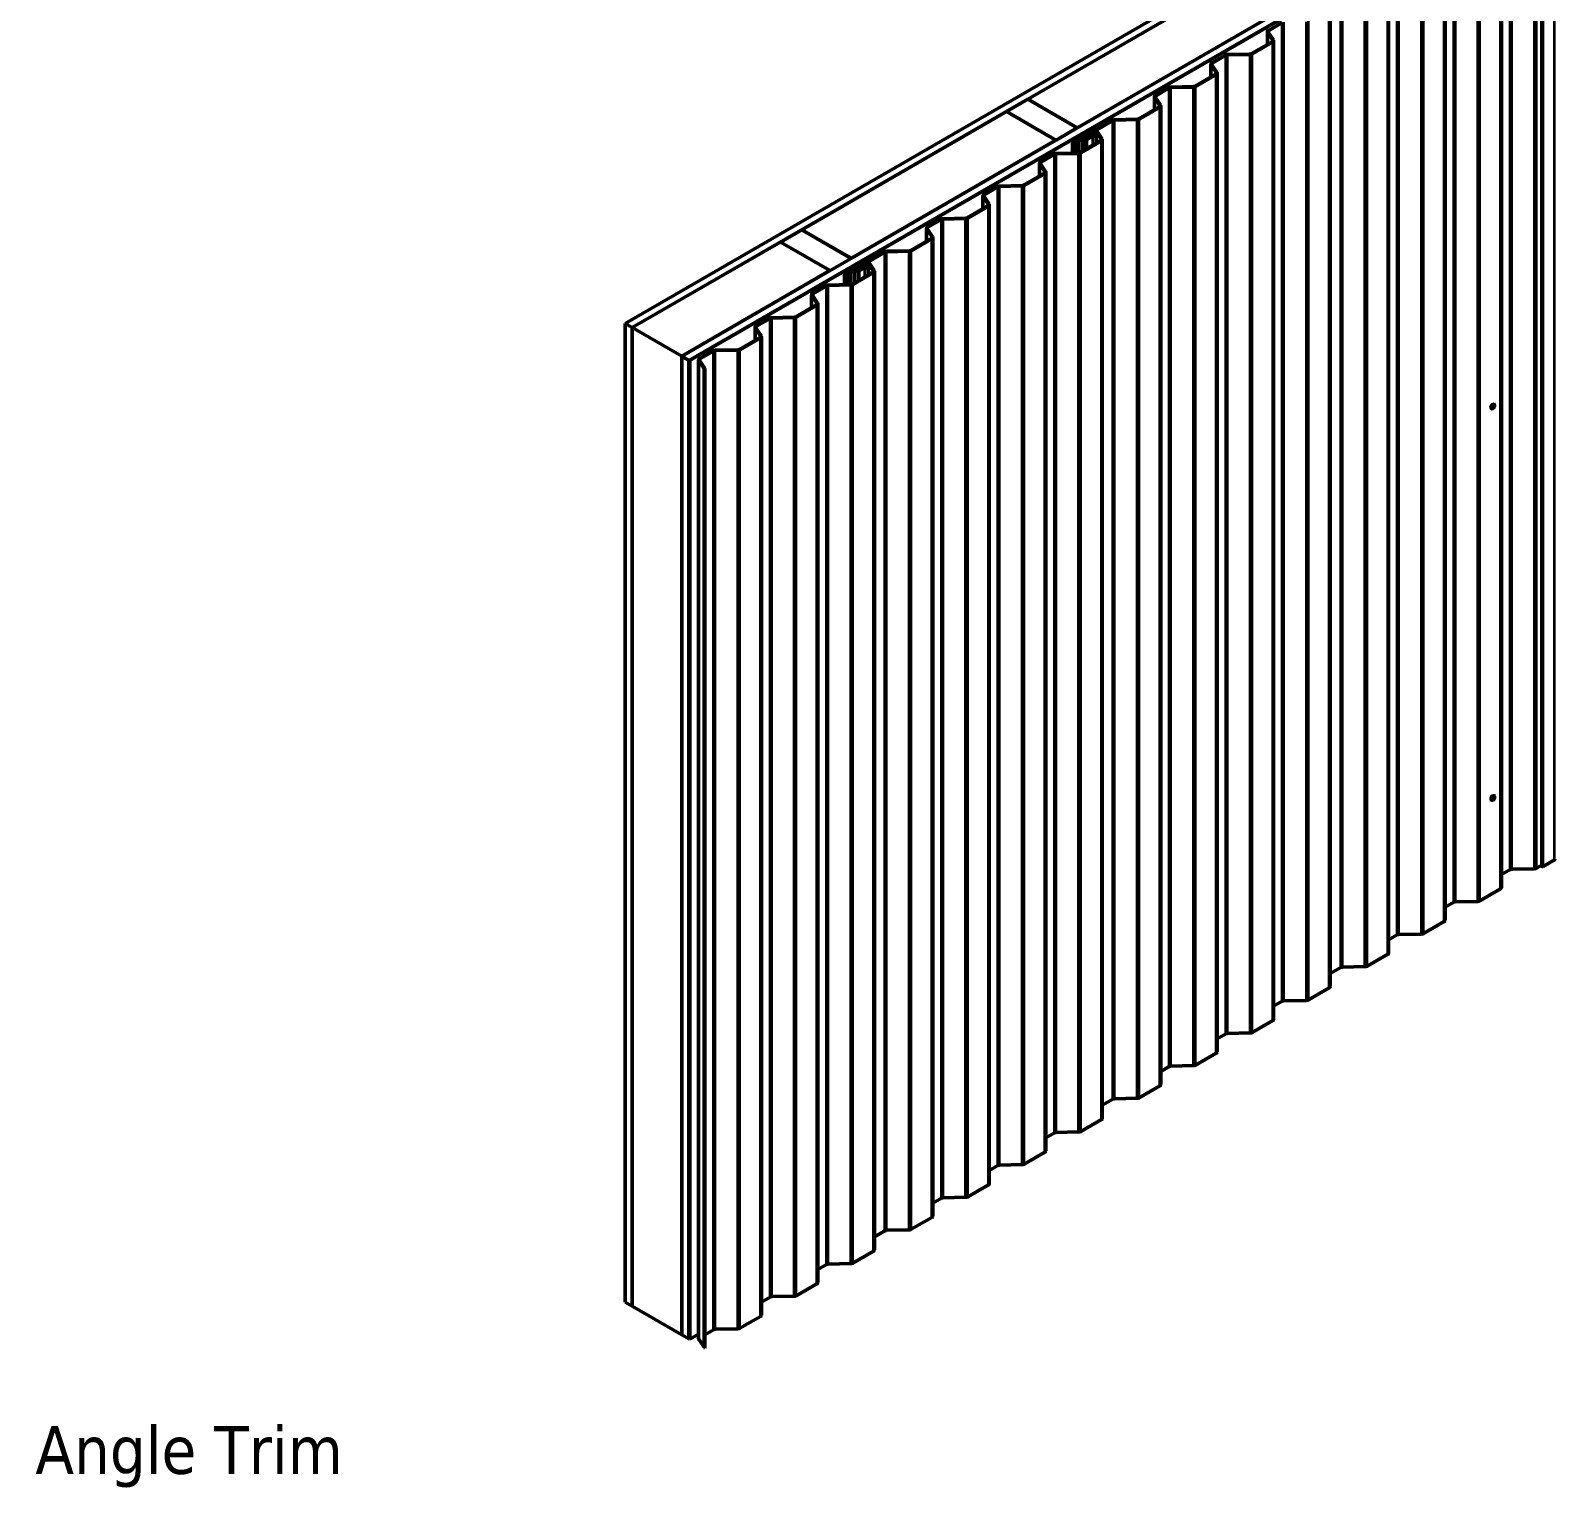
# Model space of a CAD drawing. Header units: inches. Extents: x 0.6 to 33.4, y 0.6 to 21.4.
# Drawn here: x 21.28 to 28.91, y 10.43 to 17.73 of the extents above; entities that cross this region are included whole.
import ezdxf

# ---------------------------------------------------------------- set-up
doc = ezdxf.new("R2010")
doc.units = ezdxf.units.IN
doc.header["$LTSCALE"] = 2
doc.header["$MEASUREMENT"] = 0
for name, color, linetype, lineweight in [('Symbol (ANSI)', 7, 'Continuous', 25), ('Visible (ANSI)', 7, 'Continuous', 50), ('Visible Narrow (ANSI)', 7, 'Continuous', 35)]:
    doc.layers.add(name, color=color, linetype=linetype, lineweight=lineweight)
doc.styles.add('Note Text (ANSI)', font='tahoma.ttf')
doc.dimstyles.new('Default (ANSI)$7', dxfattribs={"dimscale": 2, "dimtxt": 0.12, "dimasz": 0.098425, "dimexe": 0.125, "dimexo": 0.0625, "dimgap": 0.031496, "dimtad": 0, "dimtih": 1, "dimtoh": 1, "dimrnd": 1e-08, "dimzin": 4, "dimdsep": 46, "dimtxsty": 'Note Text (ANSI)', "dimcen": 0.09, "dimdle": 0.393701, "dimclrd": 256, "dimclre": 256, "dimclrt": 256, "dimadec": 0, "dimazin": 1, "dimtfac": 1, "dimtofl": 0, "dimtmove": 0, "dimatfit": 3, "dimfxl": 0, "dimtolj": 1, "dimtzin": 4, "dimlwd": -1, "dimlwe": -1, "dimarcsym": 0})

msp = doc.modelspace()

# ---------------------------------------------------------------- linework, layer by layer
at = {"layer": 'Visible (ANSI)'}
for p, q in [((24.25641, 16.2589), (28.49905, 18.70839)), ((28.53441, 18.68798), (24.29177, 16.23849)), ((24.54067, 16.09479), (28.78331, 18.54428)), ((28.81866, 18.52387), (24.57602, 16.07438)), ((28.81781, 18.52256), (24.57744, 16.07438)), ((24.5797, 16.07307), (28.82008, 18.52125)), ((28.84645, 18.4412), (28.84645, 13.54222)), ((28.64463, 18.33361), (28.64463, 13.43463)), ((28.36179, 18.17031), (28.36179, 13.27133)), ((26.27308, 17.38159), (27.29697, 17.97273)), ((28.07895, 18.00701), (28.07895, 13.10803)), ((27.54446, 17.82984), (26.52057, 17.2387)), ((27.7864, 17.83811), (27.7864, 12.93913)), ((27.47207, 17.65537), (27.47207, 17.72066)), ((27.4731, 17.71745), (27.49973, 17.6774)), ((27.50253, 17.67802), (27.4759, 17.71807)), ((27.47873, 17.72576), (27.54677, 17.76504)), ((27.4969, 17.66971), (27.39343, 17.60997)), ((27.39555, 17.60874), (27.49902, 17.66848)), ((27.50356, 17.67481), (27.50356, 12.77583)), ((27.18923, 17.49207), (27.18923, 17.55736)), ((27.19026, 17.55415), (27.21689, 17.5141)), ((27.21969, 17.51472), (27.19306, 17.55477)), ((27.26181, 17.60297), (27.19377, 17.56369)), ((27.19589, 17.56246), (27.26393, 17.60174)), ((27.38503, 17.60786), (27.27222, 17.60558)), ((27.27233, 17.60385), (27.38513, 17.60613)), ((27.21406, 17.50641), (27.11059, 17.44667)), ((27.11271, 17.44544), (27.21618, 17.50518)), ((27.22072, 17.51151), (27.22072, 12.61253)), ((26.97896, 17.43967), (26.91092, 17.40039)), ((26.91305, 17.39916), (26.98108, 17.43844)), ((27.10218, 17.44456), (26.98938, 17.44228)), ((26.98949, 17.44055), (27.10229, 17.44283)), ((26.16631, 17.31994), (26.27237, 17.38118)), ((26.27237, 17.38118), (26.51986, 17.23829)), ((26.52057, 17.2387), (26.27308, 17.38159)), ((26.27308, 17.38077), (26.27308, 17.38159)), ((26.93121, 17.34311), (26.82774, 17.28337)), ((26.82987, 17.28214), (26.93334, 17.34188)), ((26.90638, 17.32877), (26.90638, 17.39406)), ((26.90741, 17.39085), (26.93405, 17.3508)), ((26.93685, 17.35142), (26.91021, 17.39147)), ((26.93788, 17.34821), (26.93788, 12.44923)), ((25.14171, 16.72839), (26.1656, 17.31953)), ((26.1656, 17.31953), (26.41309, 17.17665)), ((26.41379, 17.17705), (26.16631, 17.31994)), ((26.16631, 17.31913), (26.16631, 17.31994)), ((26.69612, 17.27637), (26.49698, 17.1614)), ((26.4991, 17.16017), (26.69824, 17.27514)), ((26.81934, 17.28126), (26.70654, 17.27899)), ((26.70664, 17.27725), (26.81945, 17.27953)), ((26.41309, 17.17665), (25.3892, 16.5855)), ((26.41309, 17.17583), (26.41309, 17.17665)), ((26.51986, 17.23829), (26.41379, 17.17705)), ((26.41379, 17.17624), (26.41379, 17.17705)), ((26.51834, 17.16983), (26.51359, 17.16596)), ((26.52649, 17.17341), (26.51977, 17.17066)), ((26.51986, 17.23748), (26.51986, 17.23829)), ((26.52057, 17.23788), (26.52057, 17.2387)), ((26.52151, 17.16924), (26.52822, 17.17199)), ((26.54216, 17.18242), (26.52688, 17.17359)), ((26.529, 17.17237), (26.54429, 17.1812)), ((26.63867, 17.17421), (26.5352, 17.11447)), ((26.53732, 17.11324), (26.64079, 17.17298)), ((26.54824, 17.18682), (26.54824, 17.1836)), ((26.54834, 17.18182), (26.56184, 17.17974)), ((26.56262, 17.18141), (26.54912, 17.1835)), ((26.60692, 17.22242), (26.55035, 17.18976)), ((26.55247, 17.18854), (26.60904, 17.2212)), ((26.56635, 17.1844), (26.55544, 17.1844)), ((26.55544, 17.18266), (26.56635, 17.18266)), ((26.56635, 17.1844), (26.56635, 17.18266)), ((26.56635, 17.18266), (26.56635, 17.18193)), ((26.59401, 17.1979), (26.56648, 17.18201)), ((26.5686, 17.18078), (26.59613, 17.19667)), ((26.61585, 17.19891), (26.59825, 17.19891)), ((26.59825, 17.19718), (26.61585, 17.19718)), ((26.61585, 17.19718), (26.61585, 17.19891)), ((26.61585, 17.16103), (26.61585, 17.19718)), ((26.61593, 17.22035), (26.6415, 17.1819)), ((26.6443, 17.18252), (26.61873, 17.22097)), ((26.64533, 17.17931), (26.64533, 12.28033)), ((26.40358, 17.10747), (26.33554, 17.06819)), ((26.33766, 17.06696), (26.4057, 17.10624)), ((26.5268, 17.11236), (26.414, 17.11008)), ((26.4141, 17.10835), (26.5269, 17.11063)), ((26.49563, 17.11173), (26.49563, 17.15952)), ((26.51326, 17.16573), (26.50136, 17.15887)), ((26.50349, 17.15764), (26.51538, 17.16451)), ((26.51603, 17.16495), (26.52079, 17.16883)), ((26.331, 16.99657), (26.331, 17.06186)), ((26.33203, 17.05865), (26.35866, 17.0186)), ((26.36146, 17.01922), (26.33483, 17.05927)), ((26.12073, 16.94417), (26.05269, 16.90489)), ((26.05482, 16.90366), (26.12285, 16.94295)), ((26.24395, 16.94906), (26.13115, 16.94679)), ((26.13126, 16.94505), (26.24406, 16.94733)), ((26.35583, 17.01091), (26.25236, 16.95117)), ((26.25448, 16.94994), (26.35795, 17.00968)), ((26.36249, 17.01601), (26.36249, 12.11703)), ((26.04815, 16.83327), (26.04815, 16.89856)), ((26.04918, 16.89535), (26.07582, 16.8553)), ((26.07862, 16.85592), (26.05198, 16.89597)), ((26.07298, 16.84761), (25.96951, 16.78787)), ((25.97164, 16.78665), (26.07511, 16.84638)), ((26.07965, 16.85271), (26.07965, 11.95373)), ((25.03494, 16.66674), (25.141, 16.72798)), ((25.141, 16.72798), (25.38849, 16.58509)), ((25.3892, 16.5855), (25.14171, 16.72839)), ((25.14171, 16.72757), (25.14171, 16.72839)), ((25.76531, 16.66997), (25.76531, 16.73526)), ((25.76634, 16.73205), (25.79297, 16.692)), ((25.79577, 16.69262), (25.76914, 16.73267)), ((25.83789, 16.78087), (25.76985, 16.74159)), ((25.77197, 16.74036), (25.84001, 16.77965)), ((25.96111, 16.78576), (25.84831, 16.78349)), ((25.84841, 16.78176), (25.96122, 16.78403)), ((24.29247, 16.23808), (25.03423, 16.66634)), ((25.03423, 16.66634), (25.28172, 16.52345)), ((25.28242, 16.52386), (25.03494, 16.66674)), ((25.03494, 16.66593), (25.03494, 16.66674)), ((25.79014, 16.68431), (25.68667, 16.62457)), ((25.68879, 16.62335), (25.79226, 16.68308)), ((25.7968, 16.68941), (25.7968, 11.79043)), ((25.38849, 16.58509), (25.28242, 16.52386)), ((25.55505, 16.61757), (25.35591, 16.5026)), ((25.35803, 16.50137), (25.55717, 16.61635)), ((25.38849, 16.58428), (25.38849, 16.58509)), ((25.3892, 16.58469), (25.3892, 16.5855)), ((25.46585, 16.56362), (25.40928, 16.53096)), ((25.4114, 16.52974), (25.46797, 16.5624)), ((25.47486, 16.56155), (25.50043, 16.5231)), ((25.50323, 16.52372), (25.47766, 16.56217)), ((25.67827, 16.62246), (25.56547, 16.62019)), ((25.56557, 16.61846), (25.67837, 16.62073)), ((25.28172, 16.52345), (24.53996, 16.0952)), ((25.28172, 16.52263), (25.28172, 16.52345)), ((25.28242, 16.52304), (25.28242, 16.52386)), ((25.35456, 16.45293), (25.35456, 16.50072)), ((25.37219, 16.50693), (25.36029, 16.50007)), ((25.36241, 16.49884), (25.37431, 16.50571)), ((25.37727, 16.51104), (25.37251, 16.50716)), ((25.37496, 16.50616), (25.37972, 16.51003)), ((25.38542, 16.51461), (25.3787, 16.51186)), ((25.38043, 16.51045), (25.38715, 16.51319)), ((25.40109, 16.52362), (25.3858, 16.5148)), ((25.38793, 16.51357), (25.40321, 16.5224)), ((25.4976, 16.51541), (25.39413, 16.45567)), ((25.39625, 16.45445), (25.49972, 16.51418)), ((25.40717, 16.52802), (25.40717, 16.5248)), ((25.40727, 16.52303), (25.42077, 16.52094)), ((25.42154, 16.52261), (25.40805, 16.5247)), ((25.42527, 16.5256), (25.41437, 16.5256)), ((25.41437, 16.52387), (25.42527, 16.52387)), ((25.42527, 16.5256), (25.42527, 16.52387)), ((25.42527, 16.52387), (25.42527, 16.52314)), ((25.45293, 16.5391), (25.42541, 16.52321)), ((25.42753, 16.52198), (25.45506, 16.53788)), ((25.47477, 16.54012), (25.45718, 16.54012)), ((25.45718, 16.53838), (25.47477, 16.53838)), ((25.47477, 16.53838), (25.47477, 16.54012)), ((25.47477, 16.50223), (25.47477, 16.53838)), ((25.50426, 16.52051), (25.50426, 11.62153)), ((25.2625, 16.44867), (25.19447, 16.40939)), ((25.19659, 16.40816), (25.26463, 16.44745)), ((25.38573, 16.45356), (25.27292, 16.45129)), ((25.27303, 16.44956), (25.38583, 16.45183)), ((25.21476, 16.35211), (25.11129, 16.29237)), ((25.11341, 16.29115), (25.21688, 16.35088)), ((25.18993, 16.33777), (25.18993, 16.40306)), ((25.19095, 16.39985), (25.21759, 16.3598)), ((25.22039, 16.36042), (25.19376, 16.40047)), ((25.22142, 16.35721), (25.22142, 11.45823)), ((24.29177, 16.23849), (24.25641, 16.2589)), ((24.25641, 11.35992), (24.25641, 16.2589)), ((24.97966, 16.28537), (24.91162, 16.24609)), ((24.91374, 16.24486), (24.98178, 16.28415)), ((25.10288, 16.29026), (24.99008, 16.28799)), ((24.99019, 16.28626), (25.10299, 16.28853)), ((24.29177, 11.33951), (24.29177, 16.23849)), ((24.29247, 16.23808), (24.53996, 16.0952)), ((24.29247, 11.3391), (24.29247, 16.23808)), ((24.93191, 16.18881), (24.82844, 16.12907)), ((24.83056, 16.12785), (24.93403, 16.18759)), ((24.90708, 16.17447), (24.90708, 16.23976)), ((24.90811, 16.23655), (24.93474, 16.1965)), ((24.93754, 16.19712), (24.91091, 16.23718)), ((24.93857, 16.19391), (24.93857, 11.29493)), ((24.69682, 16.12207), (24.62878, 16.08279)), ((24.6309, 16.08157), (24.69894, 16.12085)), ((24.82004, 16.12696), (24.70724, 16.12469)), ((24.70734, 16.12296), (24.82014, 16.12523)), ((24.53996, 16.0952), (24.53996, 11.19622)), ((24.54067, 11.19581), (24.54067, 16.09479)), ((24.57602, 16.07438), (24.54067, 16.09479)), ((24.57602, 11.1754), (24.57602, 16.07438)), ((24.57744, 16.07438), (24.57744, 11.1754)), ((24.5797, 16.07307), (24.57744, 16.07438)), ((24.5797, 11.17409), (24.5797, 16.07307)), ((24.62424, 11.17748), (24.62424, 16.07646)), ((24.62527, 16.07325), (24.6519, 16.0332)), ((24.6547, 16.03382), (24.62807, 16.07388)), ((24.6527, 11.13113), (24.6527, 16.03011)), ((24.6527, 16.03011), (24.65533, 16.02859)), ((24.65533, 16.02859), (24.65533, 11.12961)), ((24.65573, 16.03061), (24.65573, 11.13163)), ((28.5946, 15.83247), (28.59389, 15.83288)), ((28.6071, 15.85412), (28.60639, 15.85453)), ((28.6071, 13.89453), (28.60639, 13.89493)), ((28.5946, 13.87288), (28.59389, 13.87328)), ((28.68784, 13.52486), (28.64463, 13.49992)), ((28.80905, 13.52925), (28.69624, 13.52697)), ((28.84645, 13.54744), (28.81947, 13.53186)), ((28.90981, 13.5739), (28.85246, 13.54079)), ((28.405, 13.36156), (28.36179, 13.33662)), ((28.5262, 13.36595), (28.4134, 13.36367)), ((28.64009, 13.4283), (28.53662, 13.36856)), ((28.24336, 13.20265), (28.13056, 13.20037)), ((28.35725, 13.265), (28.25378, 13.20526)), ((28.12216, 13.19826), (28.07895, 13.17332)), ((28.07441, 13.1017), (27.97094, 13.04196)), ((27.83931, 13.03496), (27.7864, 13.00442)), ((27.96052, 13.03935), (27.84772, 13.03707)), ((27.78186, 12.9328), (27.67839, 12.87306)), ((27.54677, 12.86606), (27.50356, 12.84112)), ((27.66797, 12.87045), (27.55517, 12.86817)), ((27.49902, 12.7695), (27.39555, 12.70976)), ((27.26393, 12.70276), (27.22072, 12.67782)), ((27.38513, 12.70715), (27.27233, 12.70487)), ((27.21618, 12.6062), (27.11271, 12.54646)), ((26.98108, 12.53946), (26.93788, 12.51452)), ((27.10229, 12.54385), (26.98949, 12.54157)), ((26.93334, 12.4429), (26.82987, 12.38316)), ((26.69824, 12.37617), (26.64533, 12.34562)), ((26.81945, 12.38055), (26.70664, 12.37827)), ((26.5269, 12.21165), (26.4141, 12.20937)), ((26.64079, 12.274), (26.53732, 12.21426)), ((26.4057, 12.20726), (26.36249, 12.18232)), ((26.35795, 12.1107), (26.25448, 12.05096)), ((26.12285, 12.04397), (26.07965, 12.01902)), ((26.24406, 12.04835), (26.13126, 12.04607)), ((26.07511, 11.9474), (25.97164, 11.88767)), ((25.84001, 11.88067), (25.7968, 11.85572)), ((25.96122, 11.88505), (25.84841, 11.88278)), ((25.79226, 11.7841), (25.68879, 11.72437)), ((25.55717, 11.71737), (25.50426, 11.68682)), ((25.67837, 11.72175), (25.56557, 11.71948)), ((25.49972, 11.6152), (25.39625, 11.55547)), ((25.26463, 11.54847), (25.22142, 11.52352)), ((25.38583, 11.55285), (25.27303, 11.55058)), ((25.21688, 11.4519), (25.11341, 11.39217)), ((24.98178, 11.38517), (24.93857, 11.36022)), ((25.10299, 11.38955), (24.99019, 11.38728)), ((24.25641, 11.35992), (24.29177, 11.33951)), ((24.29177, 11.33951), (24.29247, 11.33992)), ((24.53996, 11.19622), (24.29247, 11.3391)), ((24.69894, 11.22187), (24.65573, 11.19692)), ((24.82014, 11.22625), (24.70734, 11.22398)), ((24.93403, 11.28861), (24.83056, 11.22887)), ((24.53996, 11.19622), (24.54067, 11.19663)), ((24.54067, 11.19581), (24.57602, 11.1754)), ((24.57602, 11.1754), (24.57744, 11.17621)), ((24.5797, 11.17409), (24.57744, 11.1754)), ((24.5797, 11.17409), (24.62424, 11.19981)), ((24.62527, 11.17428), (24.6519, 11.13422)), ((24.65533, 11.12961), (24.6527, 11.13113))]:
    msp.add_line(p, q, dxfattribs=at)
for centre, major_axis, start_param, end_param in [((27.48757, 17.72066), (-0.0155, 0), 5.4977871, 6.6497045), ((27.48757, 17.72066), (-0.0125, 0), 5.4977871, 6.6497045), ((27.48806, 17.67481), (0.0125, 0), 5.4977871, 6.6497045), ((27.48806, 17.67481), (0.0155, 0), 5.4977871, 6.6497045), ((27.20473, 17.55736), (-0.0155, 0), 5.4977871, 6.6497045), ((27.20473, 17.55736), (-0.0125, 0), 5.4977871, 6.6497045), ((27.27277, 17.59664), (-0.0155, 0), 4.7472956, 5.4977871), ((27.27277, 17.59664), (0.0125, 0), 1.6057029, 2.3561945), ((27.38459, 17.61507), (-0.0125, 0), 1.6057029, 2.3561945), ((27.38459, 17.61507), (0.0155, 0), 4.7472956, 5.4977871), ((27.20522, 17.51151), (0.0125, 0), 5.4977871, 6.6497045), ((27.20522, 17.51151), (0.0155, 0), 5.4977871, 6.6497045), ((26.92188, 17.39406), (-0.0155, 0), 5.4977871, 6.6497045), ((26.92188, 17.39406), (-0.0125, 0), 5.4977871, 6.6497045), ((26.98992, 17.43334), (-0.0155, 0), 4.7472956, 5.4977871), ((26.98992, 17.43334), (0.0125, 0), 1.6057029, 2.3561945), ((27.10175, 17.45177), (-0.0125, 0), 1.6057029, 2.3561945), ((27.10175, 17.45177), (0.0155, 0), 4.7472956, 5.4977871), ((26.92238, 17.34821), (0.0125, 0), 5.4977871, 6.6497045), ((26.92238, 17.34821), (0.0155, 0), 5.4977871, 6.6497045), ((26.70708, 17.27004), (-0.0155, 0), 4.7472956, 5.4977871), ((26.70708, 17.27004), (0.0125, 0), 1.6057029, 2.3561945), ((26.81891, 17.28847), (-0.0125, 0), 1.6057029, 2.3561945), ((26.81891, 17.28847), (0.0155, 0), 4.7472956, 5.4977871), ((26.52324, 17.16783), (-0.006, 0), 5.3287491, 5.6668252), ((26.52324, 17.16783), (0.003, 0), 2.1871565, 2.5252325), ((26.52476, 17.17482), (-0.003, 0), 2.1871565, 2.3561945), ((26.52476, 17.17482), (0.006, 0), 5.3287491, 5.4977871), ((26.54726, 17.17948), (-0.0072, 0), 4.4505896, 5.4977871), ((26.54726, 17.17948), (0.0042, 0), 1.3089969, 2.3561945), ((26.55544, 17.18682), (-0.0072, 0), 5.4977871, 7.8539816), ((26.55544, 17.18682), (-0.0042, 0), 5.4977871, 7.8539816), ((26.56365, 17.18364), (0.007, 0), 4.4505896, 5.4977871), ((26.56365, 17.18364), (-0.004, 0), 1.3089969, 2.3561945), ((26.59825, 17.19545), (-0.006, 0), 4.712389, 5.4977871), ((26.59825, 17.19545), (0.003, 0), 1.5707963, 2.3561945), ((26.61201, 17.21948), (0.0072, 0), 0.3665191, 2.3561945), ((26.61201, 17.21948), (0.0042, 0), 0.3665191, 2.3561945), ((26.62983, 17.17931), (0.0125, 0), 5.4977871, 6.6497045), ((26.62983, 17.17931), (0.0155, 0), 5.4977871, 6.6497045), ((26.41454, 17.10114), (-0.0155, 0), 4.7472956, 5.4977871), ((26.41454, 17.10114), (0.0125, 0), 1.6057029, 2.3561945), ((26.50023, 17.15952), (-0.0046, 0), 5.4977871, 8.6393798), ((26.50023, 17.15952), (-0.0016, 0), 5.4977871, 8.6393798), ((26.51114, 17.16696), (-0.003, 0), 2.3561945, 2.5252325), ((26.51114, 17.16696), (0.006, 0), 5.4977871, 5.6668252), ((26.52636, 17.11957), (-0.0125, 0), 1.6057029, 2.3561945), ((26.52636, 17.11957), (0.0155, 0), 4.7472956, 5.4977871), ((26.3465, 17.06186), (-0.0155, 0), 5.4977871, 6.6497045), ((26.3465, 17.06186), (-0.0125, 0), 5.4977871, 6.6497045), ((26.34699, 17.01601), (0.0125, 0), 5.4977871, 6.6497045), ((26.34699, 17.01601), (0.0155, 0), 5.4977871, 6.6497045), ((26.13169, 16.93784), (-0.0155, 0), 4.7472956, 5.4977871), ((26.13169, 16.93784), (0.0125, 0), 1.6057029, 2.3561945), ((26.24352, 16.95627), (-0.0125, 0), 1.6057029, 2.3561945), ((26.24352, 16.95627), (0.0155, 0), 4.7472956, 5.4977871), ((26.06365, 16.89856), (-0.0155, 0), 5.4977871, 6.6497045), ((26.06365, 16.89856), (-0.0125, 0), 5.4977871, 6.6497045), ((25.96068, 16.79297), (-0.0125, 0), 1.6057029, 2.3561945), ((26.06415, 16.85271), (0.0125, 0), 5.4977871, 6.6497045), ((26.06415, 16.85271), (0.0155, 0), 5.4977871, 6.6497045), ((25.78081, 16.73526), (-0.0155, 0), 5.4977871, 6.6497045), ((25.78081, 16.73526), (-0.0125, 0), 5.4977871, 6.6497045), ((25.84885, 16.77454), (-0.0155, 0), 4.7472956, 5.4977871), ((25.84885, 16.77454), (0.0125, 0), 1.6057029, 2.3561945), ((25.96068, 16.79297), (0.0155, 0), 4.7472956, 5.4977871), ((25.7813, 16.68941), (0.0125, 0), 5.4977871, 6.6497045), ((25.7813, 16.68941), (0.0155, 0), 5.4977871, 6.6497045), ((25.47094, 16.56068), (0.0072, 0), 0.3665191, 2.3561945), ((25.47094, 16.56068), (0.0042, 0), 0.3665191, 2.3561945), ((25.56601, 16.61124), (-0.0155, 0), 4.7472956, 5.4977871), ((25.56601, 16.61124), (0.0125, 0), 1.6057029, 2.3561945), ((25.67783, 16.62967), (-0.0125, 0), 1.6057029, 2.3561945), ((25.67783, 16.62967), (0.0155, 0), 4.7472956, 5.4977871), ((25.35916, 16.50072), (-0.0046, 0), 5.4977871, 8.6393798), ((25.35916, 16.50072), (-0.0016, 0), 5.4977871, 8.6393798), ((25.37007, 16.50816), (-0.003, 0), 2.3561945, 2.5252325), ((25.37007, 16.50816), (0.006, 0), 5.4977871, 5.6668252), ((25.38217, 16.50903), (-0.006, 0), 5.3287491, 5.6668252), ((25.38217, 16.50903), (0.003, 0), 2.1871565, 2.5252325), ((25.38368, 16.51602), (-0.003, 0), 2.1871565, 2.3561945), ((25.38368, 16.51602), (0.006, 0), 5.3287491, 5.4977871), ((25.40618, 16.52068), (-0.0072, 0), 4.4505896, 5.4977871), ((25.40618, 16.52068), (0.0042, 0), 1.3089969, 2.3561945), ((25.41437, 16.52802), (-0.0072, 0), 5.4977871, 7.8539816), ((25.41437, 16.52802), (-0.0042, 0), 5.4977871, 7.8539816), ((25.42258, 16.52484), (0.007, 0), 4.4505896, 5.4977871), ((25.42258, 16.52484), (-0.004, 0), 1.3089969, 2.3561945), ((25.45718, 16.53665), (-0.006, 0), 4.712389, 5.4977871), ((25.45718, 16.53665), (0.003, 0), 1.5707963, 2.3561945), ((25.48876, 16.52051), (0.0125, 0), 5.4977871, 6.6497045), ((25.48876, 16.52051), (0.0155, 0), 5.4977871, 6.6497045), ((25.20543, 16.40306), (-0.0155, 0), 5.4977871, 6.6497045), ((25.20543, 16.40306), (-0.0125, 0), 5.4977871, 6.6497045), ((25.27346, 16.44234), (-0.0155, 0), 4.7472956, 5.4977871), ((25.27346, 16.44234), (0.0125, 0), 1.6057029, 2.3561945), ((25.38529, 16.46077), (-0.0125, 0), 1.6057029, 2.3561945), ((25.38529, 16.46077), (0.0155, 0), 4.7472956, 5.4977871), ((25.20592, 16.35721), (0.0125, 0), 5.4977871, 6.6497045), ((25.20592, 16.35721), (0.0155, 0), 5.4977871, 6.6497045), ((24.99062, 16.27904), (-0.0155, 0), 4.7472956, 5.4977871), ((24.99062, 16.27904), (0.0125, 0), 1.6057029, 2.3561945), ((25.10245, 16.29747), (-0.0125, 0), 1.6057029, 2.3561945), ((25.10245, 16.29747), (0.0155, 0), 4.7472956, 5.4977871), ((24.92258, 16.23976), (-0.0155, 0), 5.4977871, 6.6497045), ((24.92258, 16.23976), (-0.0125, 0), 5.4977871, 6.6497045), ((24.92307, 16.19391), (0.0125, 0), 5.4977871, 6.6497045), ((24.92307, 16.19391), (0.0155, 0), 5.4977871, 6.6497045), ((24.70778, 16.11574), (-0.0155, 0), 4.7472956, 5.4977871), ((24.70778, 16.11574), (0.0125, 0), 1.6057029, 2.3561945), ((24.8196, 16.13417), (-0.0125, 0), 1.6057029, 2.3561945), ((24.8196, 16.13417), (0.0155, 0), 4.7472956, 5.4977871), ((24.63974, 16.07646), (-0.0155, 0), 5.4977871, 6.6497045), ((24.63974, 16.07646), (-0.0125, 0), 5.4977871, 6.6497045), ((24.64023, 16.03061), (0.0125, 0), 6.2128539, 6.6497045), ((24.64023, 16.03061), (0.0155, 0), 6.0549313, 6.6497045), ((28.60014, 15.8437), (-0.00625, -0.01083), 3.1415927, 6.2831853), ((28.60014, 13.88411), (-0.00625, -0.01083), 3.1415927, 6.2831853), ((28.69668, 13.51976), (-0.0125, 0), 4.7472956, 5.4977871), ((28.80851, 13.53819), (-0.0155, 0), 1.6057029, 2.3561945), ((28.84997, 13.54222), (-0.00352, 0), 0, 2.3561945), ((28.90528, 13.57651), (0.0064, 0), 5.4977871, 6.2831853), ((28.62913, 13.43463), (0.0155, 0), 5.4977871, 6.2831853), ((28.41384, 13.35646), (-0.0125, 0), 4.7472956, 5.4977871), ((28.52566, 13.37489), (-0.0155, 0), 1.6057029, 2.3561945), ((28.24282, 13.21159), (-0.0155, 0), 1.6057029, 2.3561945), ((28.34629, 13.27133), (0.0155, 0), 5.4977871, 6.2831853), ((28.131, 13.19316), (-0.0125, 0), 4.7472956, 5.4977871), ((28.06345, 13.10803), (0.0155, 0), 5.4977871, 6.2831853), ((27.84815, 13.02986), (-0.0125, 0), 4.7472956, 5.4977871), ((27.95998, 13.04829), (-0.0155, 0), 1.6057029, 2.3561945), ((27.7709, 12.93913), (0.0155, 0), 5.4977871, 6.2831853), ((27.55561, 12.86096), (-0.0125, 0), 4.7472956, 5.4977871), ((27.66743, 12.87939), (-0.0155, 0), 1.6057029, 2.3561945), ((27.48806, 12.77583), (0.0155, 0), 5.4977871, 6.2831853), ((27.27277, 12.69766), (-0.0125, 0), 4.7472956, 5.4977871), ((27.38459, 12.71609), (-0.0155, 0), 1.6057029, 2.3561945), ((27.20522, 12.61253), (0.0155, 0), 5.4977871, 6.2831853), ((26.98992, 12.53436), (-0.0125, 0), 4.7472956, 5.4977871), ((27.10175, 12.55279), (-0.0155, 0), 1.6057029, 2.3561945), ((26.92238, 12.44923), (0.0155, 0), 5.4977871, 6.2831853), ((26.70708, 12.37106), (-0.0125, 0), 4.7472956, 5.4977871), ((26.81891, 12.38949), (-0.0155, 0), 1.6057029, 2.3561945), ((26.41454, 12.20216), (-0.0125, 0), 4.7472956, 5.4977871), ((26.52636, 12.22059), (-0.0155, 0), 1.6057029, 2.3561945), ((26.62983, 12.28033), (0.0155, 0), 5.4977871, 6.2831853), ((26.34699, 12.11703), (0.0155, 0), 5.4977871, 6.2831853), ((26.13169, 12.03886), (-0.0125, 0), 4.7472956, 5.4977871), ((26.24352, 12.05729), (-0.0155, 0), 1.6057029, 2.3561945), ((26.06415, 11.95373), (0.0155, 0), 5.4977871, 6.2831853), ((25.84885, 11.87556), (-0.0125, 0), 4.7472956, 5.4977871), ((25.96068, 11.89399), (-0.0155, 0), 1.6057029, 2.3561945), ((25.7813, 11.79043), (0.0155, 0), 5.4977871, 6.2831853), ((25.56601, 11.71226), (-0.0125, 0), 4.7472956, 5.4977871), ((25.67783, 11.73069), (-0.0155, 0), 1.6057029, 2.3561945), ((25.48876, 11.62153), (0.0155, 0), 5.4977871, 6.2831853), ((25.27346, 11.54336), (-0.0125, 0), 4.7472956, 5.4977871), ((25.38529, 11.56179), (-0.0155, 0), 1.6057029, 2.3561945), ((25.20592, 11.45823), (0.0155, 0), 5.4977871, 6.2831853), ((24.99062, 11.38006), (-0.0125, 0), 4.7472956, 5.4977871), ((25.10245, 11.39849), (-0.0155, 0), 1.6057029, 2.3561945), ((24.92307, 11.29493), (0.0155, 0), 5.4977871, 6.2831853), ((24.70778, 11.21676), (-0.0125, 0), 4.7472956, 5.4977871), ((24.8196, 11.2352), (-0.0155, 0), 1.6057029, 2.3561945), ((24.63974, 11.17748), (-0.0155, 0), 0, 0.3665191), ((24.64023, 11.13163), (0.0125, 0), 0.0703314, 0.3665191), ((24.64023, 11.13163), (0.0155, 0), 6.0549313, 6.2831853)]:
    msp.add_ellipse(centre, major_axis=major_axis, ratio=0.5773503, start_param=start_param, end_param=end_param, dxfattribs=at)
for centre in [(28.60085, 15.84329), (28.60085, 13.8837)]:
    msp.add_ellipse(centre, major_axis=(0.00625, 0.01083), ratio=0.5773503, dxfattribs=at)
at = {"layer": 'Visible Narrow (ANSI)'}
for p, q in [((28.90981, 13.5739), (28.90981, 18.47288)), ((28.68784, 13.52486), (28.68784, 18.42384)), ((28.69624, 13.52697), (28.69624, 18.42595)), ((28.80905, 13.52925), (28.80905, 18.42822)), ((28.81947, 13.53186), (28.81947, 18.43084)), ((28.85246, 13.54079), (28.85246, 18.43977)), ((28.64009, 13.4283), (28.64009, 18.32728)), ((28.405, 13.36156), (28.405, 18.26054)), ((28.4134, 13.36367), (28.4134, 18.26265)), ((28.5262, 13.36595), (28.5262, 18.26493)), ((28.53662, 13.36856), (28.53662, 18.26754)), ((28.35725, 13.265), (28.35725, 18.16398)), ((28.12216, 13.19826), (28.12216, 18.09724)), ((28.13056, 13.20037), (28.13056, 18.09935)), ((28.24336, 13.20265), (28.24336, 18.10163)), ((28.25378, 13.20526), (28.25378, 18.10424)), ((27.83931, 13.03496), (27.83931, 17.93394)), ((27.84772, 13.03707), (27.84772, 17.93605)), ((27.96052, 13.03935), (27.96052, 17.93833)), ((27.97094, 13.04196), (27.97094, 17.94094)), ((28.07441, 13.1017), (28.07441, 18.00068)), ((27.78186, 12.9328), (27.78186, 17.83178)), ((27.4759, 17.71807), (27.4731, 17.71745)), ((27.4731, 17.71745), (27.4731, 17.65596)), ((27.47873, 17.72576), (27.47661, 17.72699)), ((27.47873, 17.71381), (27.47873, 17.72576)), ((27.54677, 12.86606), (27.54677, 17.76504)), ((27.55517, 12.86817), (27.55517, 17.76715)), ((27.66797, 12.87045), (27.66797, 17.76943)), ((27.67839, 12.87306), (27.67839, 17.77204)), ((27.49902, 17.66848), (27.4969, 17.66971)), ((27.49902, 12.7695), (27.49902, 17.66848)), ((27.50253, 17.67802), (27.49973, 17.6774)), ((27.49973, 17.6774), (27.49973, 17.67222)), ((27.19306, 17.55477), (27.19026, 17.55415)), ((27.19026, 17.55415), (27.19026, 17.49267)), ((27.19589, 17.56246), (27.19377, 17.56369)), ((27.19589, 17.55051), (27.19589, 17.56246)), ((27.26393, 17.60174), (27.26181, 17.60297)), ((27.26393, 12.70276), (27.26393, 17.60174)), ((27.27233, 17.60385), (27.27222, 17.60558)), ((27.27233, 12.70487), (27.27233, 17.60385)), ((27.38513, 17.60613), (27.38503, 17.60786)), ((27.38513, 12.70715), (27.38513, 17.60613)), ((27.39555, 17.60874), (27.39343, 17.60997)), ((27.39555, 12.70976), (27.39555, 17.60874)), ((27.21618, 17.50518), (27.21406, 17.50641)), ((27.21618, 12.6062), (27.21618, 17.50518)), ((27.21969, 17.51472), (27.21689, 17.5141)), ((27.21689, 17.5141), (27.21689, 17.50892)), ((26.91305, 17.39916), (26.91092, 17.40039)), ((26.91305, 17.38721), (26.91305, 17.39916)), ((26.98108, 17.43844), (26.97896, 17.43967)), ((26.98108, 12.53946), (26.98108, 17.43844)), ((26.98949, 17.44055), (26.98938, 17.44228)), ((26.98949, 12.54157), (26.98949, 17.44055)), ((27.10229, 17.44283), (27.10218, 17.44456)), ((27.10229, 12.54385), (27.10229, 17.44283)), ((27.11271, 17.44544), (27.11059, 17.44667)), ((27.11271, 12.54646), (27.11271, 17.44544)), ((26.91021, 17.39147), (26.90741, 17.39085)), ((26.90741, 17.39085), (26.90741, 17.32937)), ((26.93334, 17.34188), (26.93121, 17.34311)), ((26.93334, 12.4429), (26.93334, 17.34188)), ((26.93685, 17.35142), (26.93405, 17.3508)), ((26.93405, 17.3508), (26.93405, 17.34562)), ((26.69824, 17.27514), (26.69612, 17.27637)), ((26.69824, 12.37617), (26.69824, 17.27514)), ((26.70664, 17.27725), (26.70654, 17.27899)), ((26.70664, 12.37827), (26.70664, 17.27725)), ((26.81945, 17.27953), (26.81934, 17.28126)), ((26.81945, 12.38055), (26.81945, 17.27953)), ((26.82987, 17.28214), (26.82774, 17.28337)), ((26.82987, 12.38316), (26.82987, 17.28214)), ((26.51834, 17.16983), (26.52079, 17.16883)), ((26.51977, 17.17066), (26.52151, 17.16924)), ((26.52151, 17.16924), (26.52151, 17.11225)), ((26.52649, 17.17341), (26.52822, 17.17199)), ((26.52688, 17.17359), (26.529, 17.17237)), ((26.52822, 17.17199), (26.52822, 17.11244)), ((26.529, 17.17237), (26.529, 17.11252)), ((26.54216, 17.18242), (26.54429, 17.1812)), ((26.54429, 17.1812), (26.54429, 17.11971)), ((26.54912, 17.1835), (26.54834, 17.18182)), ((26.54834, 17.18182), (26.54834, 17.12206)), ((26.55035, 17.18976), (26.55247, 17.18854)), ((26.55247, 17.18854), (26.55247, 17.18511)), ((26.55544, 17.18266), (26.55544, 17.1844)), ((26.55544, 17.18252), (26.55544, 17.18266)), ((26.56262, 17.18141), (26.56184, 17.17974)), ((26.56184, 17.17974), (26.56184, 17.12985)), ((26.56648, 17.18201), (26.5686, 17.18078)), ((26.5686, 17.18078), (26.5686, 17.13375)), ((26.59401, 17.1979), (26.59613, 17.19667)), ((26.59613, 17.19667), (26.59613, 17.14964)), ((26.59825, 17.19891), (26.59825, 17.19718)), ((26.59825, 17.19718), (26.59825, 17.15087)), ((26.60692, 17.22242), (26.60904, 17.2212)), ((26.60904, 17.2212), (26.60904, 17.19891)), ((26.61873, 17.22097), (26.61593, 17.22035)), ((26.61593, 17.22035), (26.61593, 17.16108)), ((26.64079, 17.17298), (26.63867, 17.17421)), ((26.64079, 12.274), (26.64079, 17.17298)), ((26.6443, 17.18252), (26.6415, 17.1819)), ((26.6415, 17.1819), (26.6415, 17.17672)), ((26.4057, 17.10624), (26.40358, 17.10747)), ((26.4057, 12.20726), (26.4057, 17.10624)), ((26.4141, 17.10835), (26.414, 17.11008)), ((26.4141, 12.20937), (26.4141, 17.10835)), ((26.4991, 17.16017), (26.49698, 17.1614)), ((26.4991, 17.15887), (26.4991, 17.16017)), ((26.50136, 17.15887), (26.50349, 17.15764)), ((26.50349, 17.15764), (26.50349, 17.11189)), ((26.51326, 17.16573), (26.51538, 17.16451)), ((26.51359, 17.16596), (26.51603, 17.16495)), ((26.51538, 17.16451), (26.51538, 17.11213)), ((26.51603, 17.16495), (26.51603, 17.11214)), ((26.52079, 17.16883), (26.52079, 17.11224)), ((26.5269, 17.11063), (26.5268, 17.11236)), ((26.5269, 12.21165), (26.5269, 17.11063)), ((26.53732, 17.11324), (26.5352, 17.11447)), ((26.53732, 12.21426), (26.53732, 17.11324)), ((26.33483, 17.05927), (26.33203, 17.05865)), ((26.33203, 17.05865), (26.33203, 16.99717)), ((26.33766, 17.06696), (26.33554, 17.06819)), ((26.33766, 17.05501), (26.33766, 17.06696)), ((26.36146, 17.01922), (26.35866, 17.0186)), ((26.35866, 17.0186), (26.35866, 17.01342)), ((26.12285, 16.94295), (26.12073, 16.94417)), ((26.12285, 12.04397), (26.12285, 16.94295)), ((26.13126, 16.94505), (26.13115, 16.94679)), ((26.13126, 12.04607), (26.13126, 16.94505)), ((26.24406, 16.94733), (26.24395, 16.94906)), ((26.24406, 12.04835), (26.24406, 16.94733)), ((26.25448, 16.94994), (26.25236, 16.95117)), ((26.25448, 12.05096), (26.25448, 16.94994)), ((26.35795, 17.00968), (26.35583, 17.01091)), ((26.35795, 12.1107), (26.35795, 17.00968)), ((26.05198, 16.89597), (26.04918, 16.89535)), ((26.04918, 16.89535), (26.04918, 16.83387)), ((26.05482, 16.90366), (26.05269, 16.90489)), ((26.05482, 16.89172), (26.05482, 16.90366)), ((25.97164, 16.78665), (25.96951, 16.78787)), ((26.07511, 16.84638), (26.07298, 16.84761)), ((26.07511, 11.9474), (26.07511, 16.84638)), ((26.07862, 16.85592), (26.07582, 16.8553)), ((26.07582, 16.8553), (26.07582, 16.85012)), ((25.76914, 16.73267), (25.76634, 16.73205)), ((25.76634, 16.73205), (25.76634, 16.67057)), ((25.77197, 16.74036), (25.76985, 16.74159)), ((25.77197, 16.72842), (25.77197, 16.74036)), ((25.84001, 16.77965), (25.83789, 16.78087)), ((25.84001, 11.88067), (25.84001, 16.77965)), ((25.84841, 16.78176), (25.84831, 16.78349)), ((25.84841, 11.88278), (25.84841, 16.78176)), ((25.96122, 16.78403), (25.96111, 16.78576)), ((25.96122, 11.88505), (25.96122, 16.78403)), ((25.97164, 11.88767), (25.97164, 16.78665)), ((25.79226, 16.68308), (25.79014, 16.68431)), ((25.79226, 11.7841), (25.79226, 16.68308)), ((25.79577, 16.69262), (25.79297, 16.692)), ((25.79297, 16.692), (25.79297, 16.68683)), ((25.46585, 16.56362), (25.46797, 16.5624)), ((25.46797, 16.5624), (25.46797, 16.54012)), ((25.47766, 16.56217), (25.47486, 16.56155)), ((25.47486, 16.56155), (25.47486, 16.50228)), ((25.55717, 16.61635), (25.55505, 16.61757)), ((25.55717, 11.71737), (25.55717, 16.61635)), ((25.56557, 16.61846), (25.56547, 16.62019)), ((25.56557, 11.71948), (25.56557, 16.61846)), ((25.67837, 16.62073), (25.67827, 16.62246)), ((25.67837, 11.72175), (25.67837, 16.62073)), ((25.68879, 16.62335), (25.68667, 16.62457)), ((25.68879, 11.72437), (25.68879, 16.62335)), ((25.35803, 16.50137), (25.35591, 16.5026)), ((25.35803, 16.50007), (25.35803, 16.50137)), ((25.36029, 16.50007), (25.36241, 16.49884)), ((25.36241, 16.49884), (25.36241, 16.45309)), ((25.37219, 16.50693), (25.37431, 16.50571)), ((25.37251, 16.50716), (25.37496, 16.50616)), ((25.37431, 16.50571), (25.37431, 16.45333)), ((25.37496, 16.50616), (25.37496, 16.45334)), ((25.37727, 16.51104), (25.37972, 16.51003)), ((25.3787, 16.51186), (25.38043, 16.51045)), ((25.37972, 16.51003), (25.37972, 16.45344)), ((25.38043, 16.51045), (25.38043, 16.45345)), ((25.38542, 16.51461), (25.38715, 16.51319)), ((25.3858, 16.5148), (25.38793, 16.51357)), ((25.38715, 16.51319), (25.38715, 16.45364)), ((25.38793, 16.51357), (25.38793, 16.45372)), ((25.40109, 16.52362), (25.40321, 16.5224)), ((25.40321, 16.5224), (25.40321, 16.46092)), ((25.40805, 16.5247), (25.40727, 16.52303)), ((25.40727, 16.52303), (25.40727, 16.46326)), ((25.40928, 16.53096), (25.4114, 16.52974)), ((25.4114, 16.52974), (25.4114, 16.52631)), ((25.41437, 16.52387), (25.41437, 16.5256)), ((25.41437, 16.52372), (25.41437, 16.52387)), ((25.42154, 16.52261), (25.42077, 16.52094)), ((25.42077, 16.52094), (25.42077, 16.47105)), ((25.42541, 16.52321), (25.42753, 16.52198)), ((25.42753, 16.52198), (25.42753, 16.47495)), ((25.45293, 16.5391), (25.45506, 16.53788)), ((25.45506, 16.53788), (25.45506, 16.49085)), ((25.45718, 16.54012), (25.45718, 16.53838)), ((25.45718, 16.53838), (25.45718, 16.49207)), ((25.49972, 16.51418), (25.4976, 16.51541)), ((25.49972, 11.6152), (25.49972, 16.51418)), ((25.50323, 16.52372), (25.50043, 16.5231)), ((25.50043, 16.5231), (25.50043, 16.51793)), ((25.19659, 16.40816), (25.19447, 16.40939)), ((25.19659, 16.39622), (25.19659, 16.40816)), ((25.26463, 16.44745), (25.2625, 16.44867)), ((25.26463, 11.54847), (25.26463, 16.44745)), ((25.27303, 16.44956), (25.27292, 16.45129)), ((25.27303, 11.55058), (25.27303, 16.44956)), ((25.38583, 16.45183), (25.38573, 16.45356)), ((25.38583, 11.55285), (25.38583, 16.45183)), ((25.39625, 16.45445), (25.39413, 16.45567)), ((25.39625, 11.55547), (25.39625, 16.45445)), ((25.19376, 16.40047), (25.19095, 16.39985)), ((25.19095, 16.39985), (25.19095, 16.33837)), ((25.21688, 16.35088), (25.21476, 16.35211)), ((25.21688, 11.4519), (25.21688, 16.35088)), ((25.22039, 16.36042), (25.21759, 16.3598)), ((25.21759, 16.3598), (25.21759, 16.35463)), ((24.98178, 16.28415), (24.97966, 16.28537)), ((24.98178, 11.38517), (24.98178, 16.28415)), ((24.99019, 16.28626), (24.99008, 16.28799)), ((24.99019, 11.38728), (24.99019, 16.28626)), ((25.10299, 16.28853), (25.10288, 16.29026)), ((25.10299, 11.38955), (25.10299, 16.28853)), ((25.11341, 16.29115), (25.11129, 16.29237)), ((25.11341, 11.39217), (25.11341, 16.29115)), ((24.91091, 16.23718), (24.90811, 16.23655)), ((24.90811, 16.23655), (24.90811, 16.17507)), ((24.91374, 16.24486), (24.91162, 16.24609)), ((24.91374, 16.23292), (24.91374, 16.24486)), ((24.93403, 16.18759), (24.93191, 16.18881)), ((24.93403, 11.28861), (24.93403, 16.18759)), ((24.93754, 16.19712), (24.93474, 16.1965)), ((24.93474, 16.1965), (24.93474, 16.19133)), ((24.69894, 16.12085), (24.69682, 16.12207)), ((24.69894, 11.22187), (24.69894, 16.12085)), ((24.70734, 16.12296), (24.70724, 16.12469)), ((24.70734, 11.22398), (24.70734, 16.12296)), ((24.82014, 16.12523), (24.82004, 16.12696)), ((24.82014, 11.22625), (24.82014, 16.12523)), ((24.83056, 16.12785), (24.82844, 16.12907)), ((24.83056, 11.22887), (24.83056, 16.12785)), ((24.62807, 16.07388), (24.62527, 16.07325)), ((24.62527, 16.07325), (24.62527, 11.17428)), ((24.6309, 16.08157), (24.62878, 16.08279)), ((24.6309, 16.06962), (24.6309, 16.08157)), ((24.6547, 16.03382), (24.6519, 16.0332)), ((24.6519, 16.0332), (24.6519, 11.13422))]:
    msp.add_line(p, q, dxfattribs=at)
for centre in [(28.6017, 15.8428), (28.6017, 13.88321)]:
    msp.add_ellipse(centre, major_axis=(0.00125, 0.00217), ratio=0.5773503, dxfattribs=at)

# ---------------------------------------------------------------- texts
at = {"layer": 'Symbol (ANSI)', "insert": (16.17065, 10.74027), "char_height": 0.24, "width": 6.8942626, "attachment_point": 1, "style": 'Note Text (ANSI)'}
msp.add_mtext('{Membrane Strip over J Channel and Angle Trim}', dxfattribs=at)

# ---------------------------------------------------------------- leaders
at = {"layer": 'Symbol (ANSI)', "annotation_type": 0, "has_hookline": 1, "hookline_direction": 0, "text_width": 6.85072}
msp.add_leader([(12.25602, 14.33804), (15.9108, 10.62027), (16.10765, 10.62027)], dimstyle='Default (ANSI)$7', override={"dimtad": 0}, dxfattribs=at)

doc.saveas('drawing.dxf')
